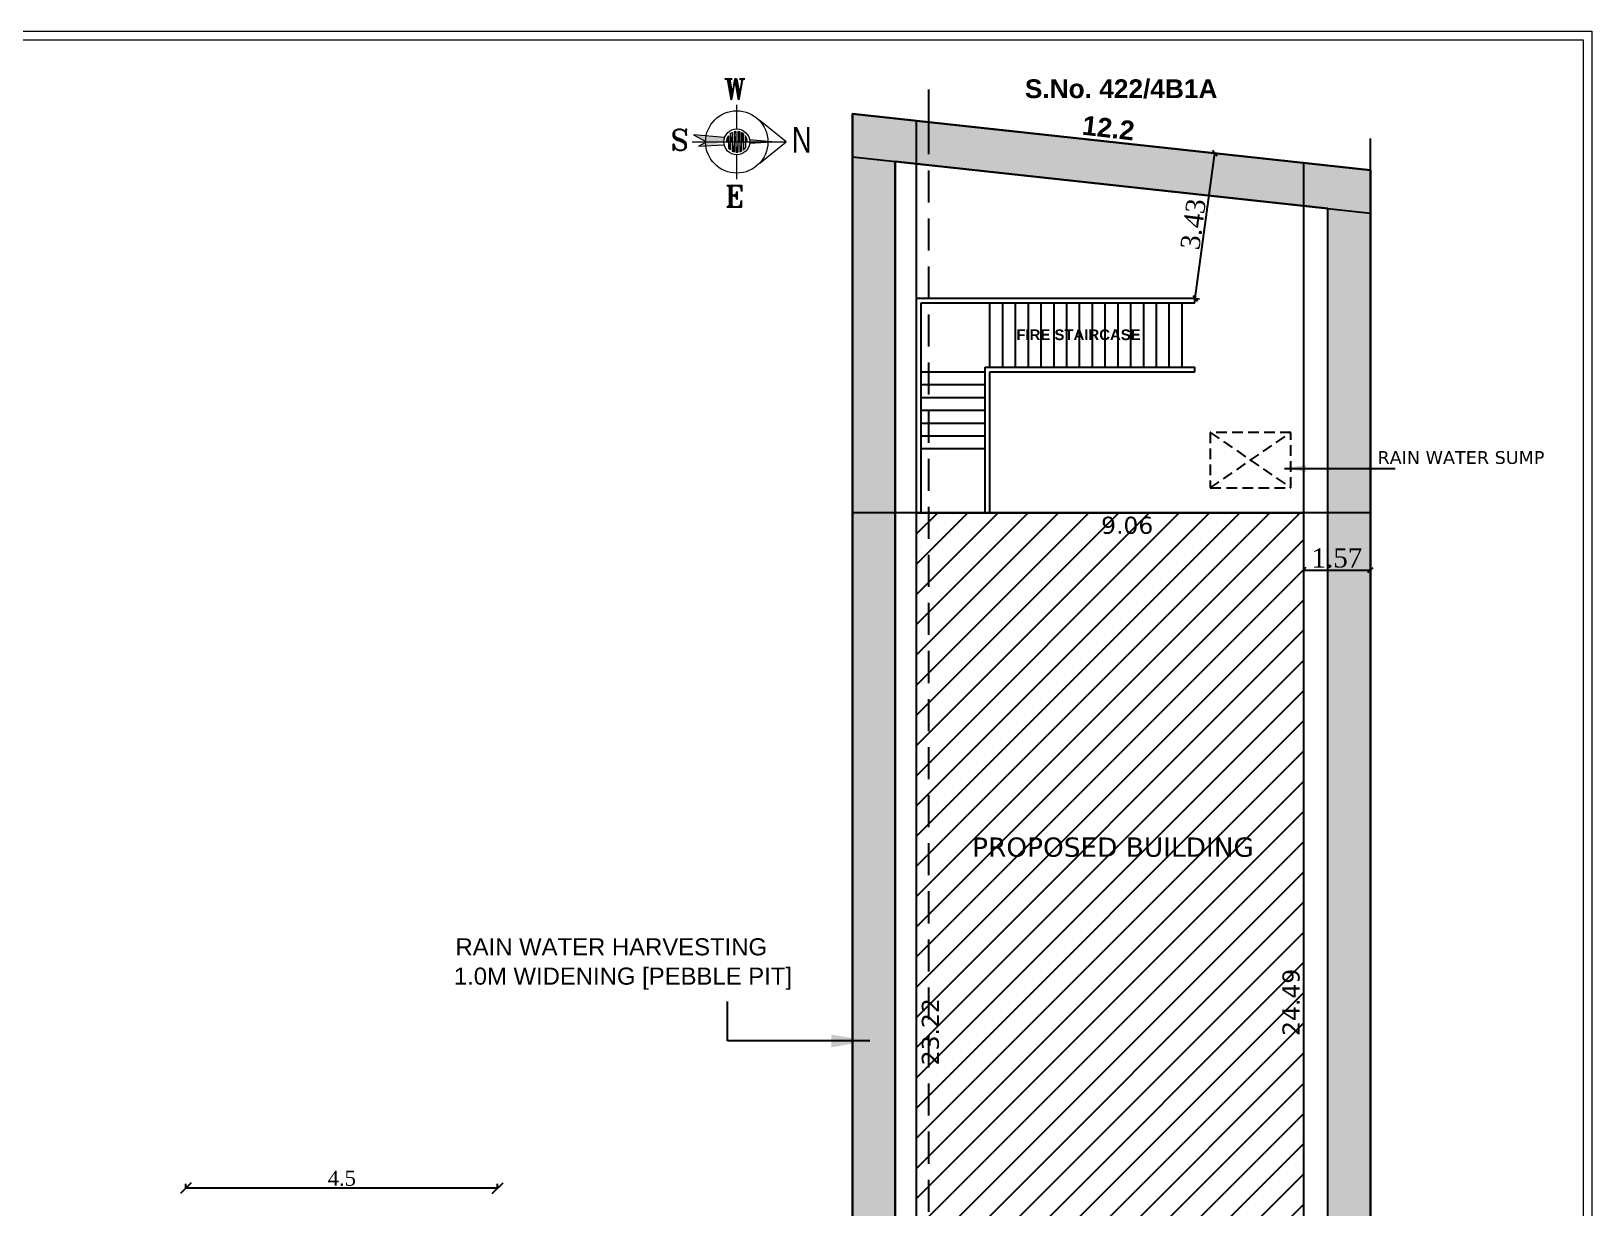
# Model space of a CAD drawing. Header units: metres. Extents: x 5889 to 11933, y -515 to -404.
# Drawn here: x 5927.24 to 5963.78, y -431.11 to -403.58 of the extents above; entities that cross this region are included whole.
import ezdxf
from ezdxf.enums import TextEntityAlignment as Align

# ---------------------------------------------------------------- set-up
doc = ezdxf.new("R2010")
doc.units = ezdxf.units.M
doc.header["$MEASUREMENT"] = 0
doc.header["$PDMODE"] = 34
doc.linetypes.add('DOT2', pattern=[0.125, 0, -0.125])
doc.linetypes.add('HIDDEN', pattern=[0.375, 0.25, -0.125])
doc.layers.get('0').update_dxf_attribs({"lineweight": 18})
doc.layers.get('Defpoints').update_dxf_attribs({"lineweight": 18})
for name, color, linetype, lineweight in [('AS_AT_SITE', 6, 'Continuous', 18), ('BLK_1_LVL_0_BLDG_FOOT_PRINT', 1, 'Continuous', 5), ('NORTH_DIRECTION', 7, 'Continuous', 0)]:
    doc.layers.add(name, color=color, linetype=linetype, lineweight=lineweight)
for name, color, linetype in [('BLK_1_LVL_0_REAR_SETBACK', 11, 'Continuous'), ('BLK_1_LVL_0_SIDE_SETBACK1', 171, 'Continuous'), ('BLK_1_LVL_0_SIDE_SETBACK2', 102, 'Continuous'), ('PLOT_BOUNDARY', 70, 'Continuous'), ('RWH', 130, 'Continuous')]:
    doc.layers.add(name, color=color, linetype=linetype)
doc.layers.add('FMB_OR_PLR', color=70, linetype='Continuous', plot=False)
doc.layers.add('SUPER_IMPOSED', color=5, linetype='Continuous', plot=False)
doc.styles.add('ROMANS', font='verdana.ttf', dxfattribs={"width": 0.8})
doc.styles.add('ROMANT', font='ROMANT.shx', dxfattribs={"width": 0.9, "height": 200})
doc.styles.add('ROMANTIC', font='arialbd.ttf')
doc.styles.get("Standard").update_dxf_attribs({"font": 'arial.ttf'})
doc.styles.add('style1', font='times.ttf')
doc.styles.add('USA TEXT', font='GOTHIC.TTF', dxfattribs={"width": 0.8})
doc.dimstyles.new('main dim', dxfattribs={"dimtxt": 0.15, "dimasz": 0.12, "dimexe": 0.1, "dimexo": 0.1, "dimgap": 0.05, "dimtad": 1, "dimzin": 3, "dimdsep": 46, "dimtxsty": 'style1', "dimblk": 'OBLIQUE', "dimcen": 0.125, "dimclrd": 8, "dimclre": 8, "dimclrt": 7, "dimadec": 0, "dimazin": 0, "dimtfac": 0.8, "dimtix": 1, "dimtofl": 0, "dimtmove": 2, "dimatfit": 0, "dimfxl": 0, "dimtolj": 1, "dimtzin": 0, "dimarcsym": 0})

# ---------------------------------------------------------------- blocks, each defined once
blk = doc.blocks.new('_Oblique')
at = {"color": 0, "linetype": 'ByBlock', "lineweight": -2}
blk.add_line((-0.5, -0.5), (0.5, 0.5), dxfattribs=at)
blk = doc.blocks.new('*D190')
at = {"color": 8, "linetype": 'DOT2', "lineweight": -2}
for p, q in [((5930.868, -430.655), (5930.868, -430.555)), ((5938.166, -430.655), (5938.166, -430.555))]:
    blk.add_line(p, q, dxfattribs=at)
at = {"color": 8, "lineweight": -2}
blk.add_line((5938.166, -430.655), (5930.868, -430.655), dxfattribs=at)
at = {"layer": 'Defpoints', "color": 0, "lineweight": -2}
for p in [(5930.868, -430.655), (5930.868, -430.655), (5938.166, -430.655)]:
    blk.add_point(p, dxfattribs=at)
at = {"color": 8, "lineweight": -2, "xscale": 0.25, "yscale": 0.25, "zscale": 0.25, "rotation": 180}
blk.add_blockref('_Oblique', (5930.868, -430.655), dxfattribs=at)
at = {"color": 8, "lineweight": -2, "xscale": 0.25, "yscale": 0.25, "zscale": 0.25}
blk.add_blockref('_Oblique', (5938.166, -430.655), dxfattribs=at)
at = {"color": 7, "lineweight": -2, "insert": (5934.517, -430.426), "char_height": 0.35, "attachment_point": 5, "style": 'style1'}
blk.add_mtext('\\A1;4.5', dxfattribs=at)
blk = doc.blocks.new('*D217')
at = {"color": 8, "linetype": 'DOT2', "lineweight": -2}
for p, q in [((5957.031, -414.946), (5957.031, -416.288)), ((5958.601, -414.946), (5958.601, -416.288))]:
    blk.add_line(p, q, dxfattribs=at)
at = {"color": 8, "lineweight": -2}
blk.add_line((5957.031, -416.188), (5958.601, -416.188), dxfattribs=at)
at = {"layer": 'Defpoints', "color": 0, "lineweight": -2}
for p in [(5957.031, -414.846), (5958.601, -414.846), (5958.601, -416.188)]:
    blk.add_point(p, dxfattribs=at)
at = {"color": 8, "lineweight": -2, "xscale": 0.12, "yscale": 0.12, "zscale": 0.12, "rotation": 180}
blk.add_blockref('_Oblique', (5957.031, -416.188), dxfattribs=at)
at = {"color": 8, "lineweight": -2, "xscale": 0.12, "yscale": 0.12, "zscale": 0.12}
blk.add_blockref('_Oblique', (5958.601, -416.188), dxfattribs=at)
at = {"color": 7, "insert": (5957.816, -415.908), "char_height": 0.45, "attachment_point": 5, "style": 'style1'}
blk.add_mtext('\\A1;1.57', dxfattribs=at)
blk = doc.blocks.new('*D215')
at = {"color": 8, "lineweight": -2}
blk.add_line((5954.501, -409.827), (5954.958, -406.432), dxfattribs=at)
at = {"color": 8, "linetype": 'DOT2', "lineweight": -2}
for p, q in [((5954.958, -406.432), (5955.057, -406.445)), ((5954.501, -409.827), (5954.6, -409.84))]:
    blk.add_line(p, q, dxfattribs=at)
at = {"layer": 'Defpoints', "color": 0, "lineweight": -2}
for p in [(5954.949, -406.431), (5954.958, -406.432), (5954.492, -409.826)]:
    blk.add_point(p, dxfattribs=at)
at = {"color": 8, "lineweight": -2, "xscale": 0.12, "yscale": 0.12, "zscale": 0.12}
for p, rotation in [((5954.958, -406.432), 82.33348914283307), ((5954.501, -409.827), 262.333489142833)]:
    blk.add_blockref('_Oblique', p, dxfattribs=dict(at, rotation=rotation))
at = {"color": 7, "insert": (5954.453, -408.092), "char_height": 0.45, "attachment_point": 5, "rotation": 82.3335, "style": 'style1'}
blk.add_mtext('\\A1;3.43', dxfattribs=at)

msp = doc.modelspace()

# ---------------------------------------------------------------- hatches: boundary and pattern name
at = {"lineweight": -2}
h = msp.add_hatch(dxfattribs=at)
h.set_pattern_fill('HONEY', color=253, scale=1.5)
h.set_pattern_definition([(0, (0, -146.38982), (0.28125, 0.162379763), [0.1875, -0.375]), (120, (0, -146.38982), (-0.28125, 0.162379763), [0.1875, -0.375]), (60, (0, -146.38982), (1e-16, 0.3247595264), [-0.375, 0.1875])])
h.paths.add_polyline_path([(5947.472, -423.636), (5946.472, -423.636), (5946.472, -470.508), (5947.472, -470.616)])
h.paths.add_polyline_path([(5948.262, -405.707), (5948.262, -406.713), (5958.601, -407.831), (5958.601, -406.826)])
h.paths.add_polyline_path([(5948.262, -405.707), (5946.472, -405.513), (5946.472, -406.519), (5948.262, -406.713)])
h.paths.add_polyline_path([(5947.472, -406.627), (5946.472, -406.519), (5946.472, -423.636), (5947.472, -423.636)])
h.paths.add_polyline_path([(5958.601, -407.831), (5957.601, -407.723), (5957.601, -423.636), (5958.601, -423.636)])
h.paths.add_polyline_path([(5958.601, -423.636), (5957.601, -423.636), (5957.601, -472.717), (5958.601, -472.826)])
h = msp.add_hatch(dxfattribs=at)
h.set_pattern_fill('ANSI31', color=8, scale=4)
h.set_pattern_definition([(45, (0.7501, -146.3898), (-0.35355339, 0.35355339), [])])
h.paths.add_polyline_path([(5957.031, -414.846), (5952.181, -414.846), (5949.582, -414.846), (5948.262, -414.846), (5948.262, -438.066), (5952.1, -438.066), (5952.1, -439.336), (5957.031, -439.336)])
h.paths.add_polyline_path([(5947.972, -438.066), (5948.262, -438.066), (5948.262, -414.846), (5947.972, -414.846)])
h.paths.add_polyline_path([(5949.158, -423.023), (5956.216, -423.023), (5956.216, -422.32), (5949.158, -422.32)], flags=24)
h.paths.add_polyline_path([(5952.191, -415.452), (5953.649, -415.452), (5953.649, -414.827), (5952.191, -414.827)], flags=9)
h.paths.add_polyline_path([(5948.608, -427.884), (5948.608, -426.076), (5947.983, -426.076), (5947.983, -427.884)], flags=9)
h.paths.add_polyline_path([(5952.697, -439.43), (5952.697, -437.976), (5952.085, -437.976), (5952.085, -439.43)], flags=9)
h.paths.add_polyline_path([(5949.26, -438.053), (5950.718, -438.053), (5950.718, -437.428), (5949.26, -437.428)], flags=24)
h.paths.add_polyline_path([(5957.053, -427.195), (5957.053, -425.387), (5956.429, -425.387), (5956.429, -427.195)], flags=9)
h.paths.add_polyline_path([(5953.674, -439.285), (5955.132, -439.285), (5955.132, -438.66), (5953.674, -438.66)], flags=24)

# ---------------------------------------------------------------- linework, layer by layer
for p, q in [((5891.239, -403.576), (5963.784, -403.576)), ((5963.784, -403.576), (5963.784, -515.491)), ((5891.439, -403.776), (5963.584, -403.776)), ((5963.584, -403.776), (5963.584, -515.291)), ((5943.764, -405.865), (5943.764, -405.296)), ((5943.7, -405.933), (5943.7, -406.401)), ((5943.744, -405.924), (5943.744, -406.409)), ((5943.789, -405.924), (5943.789, -406.409)), ((5943.833, -405.933), (5943.833, -406.401)), ((5942.719, -406.167), (5943.461, -406.167)), ((5942.751, -406.002), (5943.054, -406.167)), ((5943.478, -406.067), (5942.751, -406.002)), ((5942.866, -406.268), (5943.054, -406.167)), ((5942.866, -406.268), (5943.468, -406.233)), ((5943.523, -406.167), (5944.01, -406.167)), ((5943.568, -406.027), (5943.568, -406.306)), ((5943.612, -405.979), (5943.612, -406.354)), ((5943.656, -405.95), (5943.656, -406.383)), ((5943.877, -405.95), (5943.877, -406.383)), ((5943.921, -405.979), (5943.921, -406.354)), ((5943.965, -406.027), (5943.965, -406.306)), ((5944.597, -406.167), (5944.062, -406.119)), ((5944.065, -406.199), (5944.597, -406.167)), ((5944.066, -406.167), (5944.662, -406.167)), ((5943.764, -407.039), (5943.764, -406.47))]:
    msp.add_line(p, q)
for p, q in [((5948.262, -405.707), (5948.262, -404.943)), ((5946.472, -471.513), (5946.472, -405.513)), ((5946.472, -405.513), (5958.601, -406.826)), ((5958.601, -472.826), (5958.601, -406.085)), ((5946.472, -406.519), (5958.601, -407.831)), ((5947.472, -470.616), (5947.472, -406.627)), ((5957.601, -472.717), (5957.601, -407.723)), ((5947.972, -409.826), (5954.492, -409.826)), ((5947.972, -414.846), (5947.972, -409.826)), ((5948.082, -409.936), (5954.492, -409.936)), ((5948.082, -414.846), (5948.082, -409.936)), ((5949.692, -411.436), (5949.692, -409.936)), ((5949.992, -411.436), (5949.992, -409.936)), ((5950.292, -411.436), (5950.292, -409.936)), ((5950.592, -411.436), (5950.592, -409.936)), ((5950.892, -411.436), (5950.892, -409.936)), ((5951.192, -411.436), (5951.192, -409.936)), ((5951.492, -411.436), (5951.492, -409.936)), ((5951.792, -411.436), (5951.792, -409.936)), ((5952.092, -411.436), (5952.092, -409.936)), ((5952.392, -411.436), (5952.392, -409.936)), ((5952.692, -411.436), (5952.692, -409.936)), ((5952.992, -411.436), (5952.992, -409.936)), ((5953.292, -411.436), (5953.292, -409.936)), ((5953.592, -411.436), (5953.592, -409.936)), ((5953.892, -411.436), (5953.892, -409.936)), ((5954.192, -411.436), (5954.192, -409.936)), ((5954.492, -409.936), (5954.492, -409.826)), ((5948.082, -411.546), (5949.582, -411.546)), ((5949.582, -411.436), (5954.492, -411.436)), ((5949.582, -414.846), (5949.582, -411.436)), ((5949.692, -411.546), (5954.492, -411.546)), ((5949.692, -414.846), (5949.692, -411.546)), ((5954.492, -411.546), (5954.492, -411.436)), ((5948.082, -411.846), (5949.582, -411.846)), ((5948.082, -412.146), (5949.582, -412.146)), ((5948.082, -412.446), (5949.582, -412.446)), ((5948.082, -412.746), (5949.582, -412.746)), ((5948.082, -413.046), (5949.582, -413.046)), ((5948.082, -413.346), (5949.582, -413.346)), ((5947.972, -414.846), (5949.582, -414.846)), ((5947.972, -438.066), (5947.972, -414.846)), ((5949.582, -414.846), (5952.196, -414.846)), ((5952.181, -414.846), (5957.031, -414.846)), ((5957.031, -414.846), (5957.031, -439.336))]:
    msp.add_line(p, q, dxfattribs=at)
at = {"color": 8, "linetype": 'HIDDEN', "lineweight": -2, "ltscale": 3}
msp.add_line((5948.262, -471.707), (5948.262, -405.707), dxfattribs=at)
at = {"linetype": 'HIDDEN', "lineweight": -2}
for p, q in [((5954.852, -414.264), (5956.737, -412.968)), ((5954.852, -412.968), (5956.737, -414.264))]:
    msp.add_line(p, q, dxfattribs=at)
msp.add_lwpolyline([(5956.737, -412.968), (5954.852, -412.968), (5954.852, -414.264), (5956.737, -414.264)], close=True, dxfattribs=at)
for radius in [0.73, 0.303]:
    msp.add_circle((5943.764, -406.167), radius)
for centre, start, end in [((5943.767, -406.167), 95.2159, 105.8266), ((5943.767, -406.167), 74.1734, 84.7841), ((5943.722, -406.167), 62.9643, 74.1734), ((5943.767, -406.167), 144.9032, 180), ((5943.767, -406.167), 215.0968, 230.4788), ((5943.767, -406.167), 117.0357, 129.5212), ((5943.855, -406.167), 117.0357, 129.5212), ((5943.943, -406.167), 117.0357, 129.5212), ((5943.767, -406.167), 50.4788, 62.9643), ((5943.767, -406.167), 50.4788, 62.9643), ((5943.722, -406.167), 35.0968, 50.4788), ((5943.767, -406.167), 309.5212, 324.9032), ((5943.767, -406.167), 0, 35.0968), ((5943.767, -406.167), 0, 35.0968), ((5943.767, -406.167), 242.9643, 254.1734), ((5943.767, -406.167), 264.7841, 275.2159), ((5943.767, -406.167), 285.8266, 297.0357)]:
    msp.add_arc(centre, 0.243, start, end)
for points in [[(5943.789, -405.933), (5943.789, -405.933), (5943.833, -405.95), (5943.833, -406.167)], [(5943.833, -406.167), (5943.789, -406.167), (5943.789, -405.933)], [(5943.789, -405.933), (5943.833, -405.95), (5943.833, -406.167), (5943.789, -406.167)], [(5943.054, -406.167), (5943.054, -406.167), (5943.054, -406.167), (5942.751, -406.002)], [(5943.054, -406.167), (5942.751, -406.002), (5943.461, -406.167)], [(5942.751, -406.002), (5943.478, -406.067), (5943.461, -406.167)], [(5942.866, -406.268), (5942.866, -406.268), (5943.054, -406.167), (5943.44, -406.171)], [(5942.866, -406.268), (5943.054, -406.167), (5943.461, -406.167), (5943.468, -406.233)], [(5943.461, -406.167), (5943.468, -406.233), (5942.866, -406.268)], [(5943.461, -406.167), (5943.461, -406.167), (5943.054, -406.167)], [(5943.523, -406.167), (5943.536, -406.089), (5943.568, -406.027)], [(5943.568, -406.167), (5943.523, -406.167), (5943.535, -406.091), (5943.568, -406.027)], [(5943.568, -406.167), (5943.523, -406.167), (5943.568, -406.027), (5943.568, -406.167)], [(5943.568, -406.167), (5943.568, -406.167), (5943.523, -406.167), (5943.536, -406.089)], [(5943.526, -406.129), (5943.536, -406.092), (5943.523, -406.167), (5943.526, -406.129)], [(5943.536, -406.092), (5943.523, -406.167), (5943.526, -406.129), (5943.536, -406.092)], [(5943.523, -406.167), (5943.526, -406.129), (5943.535, -406.098)], [(5943.535, -406.091), (5943.568, -406.027), (5943.568, -406.167)], [(5943.568, -406.027), (5943.536, -406.089), (5943.548, -406.059)], [(5943.536, -406.089), (5943.548, -406.059), (5943.568, -406.027), (5943.536, -406.089)], [(5943.548, -406.059), (5943.568, -406.027), (5943.536, -406.089), (5943.548, -406.059)], [(5943.568, -406.027), (5943.536, -406.089), (5943.548, -406.059), (5943.568, -406.027)], [(5943.548, -406.059), (5943.568, -406.027), (5943.548, -406.059), (5943.568, -406.027)], [(5943.612, -406.354), (5943.612, -406.354), (5943.568, -406.306), (5943.568, -406.167)], [(5943.568, -406.167), (5943.612, -406.167), (5943.612, -406.354)], [(5943.612, -406.354), (5943.568, -406.306), (5943.568, -406.167), (5943.612, -406.167)], [(5943.568, -406.307), (5943.612, -406.354), (5943.588, -406.331)], [(5943.612, -405.979), (5943.656, -405.95), (5943.656, -406.167)], [(5943.656, -406.167), (5943.612, -406.167), (5943.612, -405.979), (5943.656, -405.95)], [(5943.656, -406.167), (5943.656, -406.167), (5943.612, -406.167), (5943.612, -405.979)], [(5943.7, -406.401), (5943.7, -406.401), (5943.656, -406.383), (5943.656, -406.167)], [(5943.656, -406.167), (5943.7, -406.167), (5943.7, -406.401)], [(5943.7, -406.401), (5943.656, -406.383), (5943.656, -406.167), (5943.7, -406.167)], [(5943.7, -405.979), (5943.744, -405.95), (5943.744, -406.167)], [(5943.744, -406.167), (5943.7, -406.167), (5943.7, -405.979), (5943.744, -405.95)], [(5943.744, -406.167), (5943.744, -406.167), (5943.7, -406.167), (5943.7, -405.979)], [(5943.789, -406.409), (5943.789, -406.409), (5943.744, -406.409), (5943.744, -406.167)], [(5943.744, -406.167), (5943.789, -406.167), (5943.789, -406.409)], [(5943.789, -406.409), (5943.744, -406.409), (5943.744, -406.167), (5943.789, -406.167)], [(5943.789, -405.979), (5943.833, -405.95), (5943.833, -406.167)], [(5943.833, -406.167), (5943.789, -406.167), (5943.789, -405.979), (5943.833, -405.95)], [(5943.833, -406.167), (5943.833, -406.167), (5943.789, -406.167), (5943.789, -405.979)], [(5943.877, -406.383), (5943.833, -406.401), (5943.833, -406.167), (5943.877, -406.167)], [(5943.833, -406.167), (5943.877, -406.167), (5943.877, -406.383)], [(5943.833, -406.401), (5943.833, -406.167), (5943.856, -406.279)], [(5943.921, -405.979), (5943.877, -405.95), (5943.877, -406.167)], [(5943.877, -406.167), (5943.921, -406.167), (5943.921, -405.979), (5943.877, -405.95)], [(5943.921, -406.167), (5943.921, -406.167), (5943.877, -406.167), (5943.877, -405.979)], [(5943.877, -405.979), (5943.877, -405.979), (5943.921, -406.027), (5943.921, -406.167)], [(5943.921, -406.167), (5943.877, -406.167), (5943.877, -405.979)], [(5943.877, -405.979), (5943.921, -406.027), (5943.921, -406.167), (5943.877, -406.167)], [(5943.921, -406.027), (5943.877, -405.979), (5943.901, -406.002)], [(5943.877, -406.167), (5943.877, -406.167), (5943.921, -406.167), (5943.921, -405.979)], [(5943.965, -406.027), (5943.997, -406.089), (5943.985, -406.059)], [(5943.997, -406.089), (5943.985, -406.059), (5943.965, -406.027), (5943.997, -406.089)], [(5943.985, -406.059), (5943.965, -406.027), (5943.997, -406.089), (5943.985, -406.059)], [(5943.965, -406.027), (5943.997, -406.089), (5943.985, -406.059), (5943.965, -406.027)], [(5944.01, -406.167), (5943.997, -406.089), (5943.965, -406.027)], [(5943.998, -406.091), (5943.965, -406.027), (5943.965, -406.167)], [(5943.965, -406.167), (5944.01, -406.167), (5943.998, -406.091), (5943.965, -406.027)], [(5943.965, -406.167), (5944.01, -406.167), (5943.965, -406.027), (5943.965, -406.167)], [(5943.985, -406.059), (5943.965, -406.027), (5943.985, -406.059), (5943.965, -406.027)], [(5943.965, -406.167), (5943.965, -406.167), (5944.01, -406.167), (5943.997, -406.089)], [(5944.007, -406.129), (5943.997, -406.092), (5944.01, -406.167), (5944.007, -406.129)], [(5943.997, -406.092), (5944.01, -406.167), (5944.007, -406.129), (5943.997, -406.092)], [(5944.01, -406.167), (5944.007, -406.129), (5943.998, -406.098)], [(5944.597, -406.167), (5944.065, -406.199), (5944.066, -406.167), (5944.062, -406.119)], [(5944.066, -406.167), (5944.062, -406.119), (5944.597, -406.167)]]:
    msp.add_solid(points)
at = {"layer": 'AS_AT_SITE', "color": 6, "lineweight": -2}
msp.add_lwpolyline([(5958.601, -472.826), (5958.601, -406.826), (5946.472, -405.513), (5946.472, -471.513)], close=True, dxfattribs=at)
at = {"layer": 'BLK_1_LVL_0_BLDG_FOOT_PRINT', "color": 1, "lineweight": -2}
msp.add_lwpolyline([(5957.031, -439.336), (5952.1, -439.336), (5952.1, -438.066), (5947.972, -438.066), (5947.972, -414.846), (5957.031, -414.846)], close=True, dxfattribs=at)
at = {"layer": 'BLK_1_LVL_0_REAR_SETBACK', "color": 11, "lineweight": -2}
msp.add_lwpolyline([(5957.031, -414.846), (5947.972, -414.846), (5947.972, -405.676), (5957.031, -406.656)], close=True, dxfattribs=at)
at = {"layer": 'BLK_1_LVL_0_SIDE_SETBACK1', "color": 171, "lineweight": -2}
msp.add_lwpolyline([(5947.972, -414.846), (5946.472, -414.846), (5946.472, -439.336), (5947.972, -439.336), (5947.972, -438.066), (5947.972, -438.066)], close=True, dxfattribs=at)
at = {"layer": 'BLK_1_LVL_0_SIDE_SETBACK2', "color": 102, "lineweight": -2}
msp.add_lwpolyline([(5957.031, -439.336), (5958.601, -439.336), (5958.601, -414.846), (5957.031, -414.846)], close=True, dxfattribs=at)
at = {"layer": 'FMB_OR_PLR', "color": 70, "lineweight": -2}
msp.add_lwpolyline([(5958.601, -472.826), (5958.601, -406.826), (5946.472, -405.513), (5946.472, -471.513)], close=True, dxfattribs=at)
at = {"layer": 'NORTH_DIRECTION'}
for points in [[(5943.209, -406.167), (5943.209, -406.167), (5944.924, -406.167), (5944.313, -405.675)], [(5944.308, -406.664), (5944.308, -406.664), (5944.924, -406.167)]]:
    msp.add_lwpolyline(points, dxfattribs=at)
at = {"layer": 'PLOT_BOUNDARY', "color": 70, "lineweight": -2}
msp.add_lwpolyline([(5946.472, -471.513), (5958.601, -472.826), (5958.601, -406.826), (5946.472, -405.513)], close=True, dxfattribs=at)
at = {"layer": 'RWH', "lineweight": -2}
msp.add_lwpolyline([(5956.6, -472.609), (5956.6, -471.603), (5957.601, -471.712), (5957.601, -407.723), (5947.472, -406.627), (5947.472, -470.616), (5946.472, -470.508), (5946.472, -405.513), (5958.601, -406.826), (5958.601, -472.826)], close=True, dxfattribs=at)
at = {"layer": 'SUPER_IMPOSED', "color": 5, "lineweight": -2}
msp.add_lwpolyline([(5958.601, -472.826), (5958.601, -406.826), (5946.472, -405.513), (5946.472, -471.513)], close=True, dxfattribs=at)

# ---------------------------------------------------------------- texts
at = {"style": 'ROMANT'}
for s, p in [('W', (5943.719, -404.935)), ('E', (5943.713, -407.436))]:
    msp.add_text(s, height=0.494, dxfattribs=at).set_placement(p, align=Align.MIDDLE_CENTER)
at = {"color": 7}
for s, height, style, p in [('S.No. 422/4B1A', 0.44, 'ROMANTIC', (5950.51, -405.142)), ('RAIN WATER SUMP', 0.3, 'ROMANS', (5958.765, -413.703)), ('9.06', 0.4, 'ROMANS', (5952.295, -415.339)), ('PROPOSED BUILDING', 0.45, 'ROMANS', (5949.275, -422.897))]:
    msp.add_text(s, height=height, dxfattribs=dict(at, style=style)).set_placement(p)
for s, height, rotation, style, p in [('12.2', 0.45, 353.4573, 'ROMANTIC', (5951.833, -405.994)), ('24.49', 0.4, 90, 'ROMANS', (5956.941, -427.091)), ('23.22', 0.4, 90, 'ROMANS', (5948.496, -427.779))]:
    msp.add_text(s, height=height, rotation=rotation, dxfattribs=dict(at, style=style)).set_placement(p)
at = {"style": 'ROMANT'}
msp.add_text('S', height=0.494, rotation=180, dxfattribs=at).set_placement((5942.435, -406.114), align=Align.MIDDLE_CENTER)
at = {"color": 8, "style": 'ROMANTIC'}
msp.add_text('FIRE STAIRCASE', height=0.25, dxfattribs=at).set_placement((5950.311, -410.805))
at = {"color": 0}
for s, p in [('RAIN WATER HARVESTING ', (5937.178, -425.206)), ('1.0M WIDENING [PEBBLE PIT]', (5937.14, -425.892))]:
    msp.add_text(s, height=0.4, dxfattribs=at).set_placement(p)
at = {"layer": 'NORTH_DIRECTION', "insert": (5945.054, -405.816), "char_height": 0.6, "attachment_point": 1, "style": 'USA TEXT'}
msp.add_mtext_dynamic_manual_height_columns('N', width=0.35552, gutter_width=9, heights=[0.795], dxfattribs=at)

# ---------------------------------------------------------------- dimensions: what is measured, and where the dimension line sits
for p1, p2, distance, picture, middle in [((5954.492, -409.826), (5954.949, -406.431), -0.009, '*D215', (5954.453, -408.092)), ((5957.031, -414.846), (5958.601, -414.846), -1.342, '*D217', (5957.816, -415.908))]:
    dim = msp.add_aligned_dim(p1=p1, p2=p2, distance=distance, dimstyle='main dim', override={"dimtxt": 0.45, "dimpost": '\\X'})
    dim.commit()
    dim.dimension.update_dxf_attribs({"geometry": picture, "text_midpoint": middle})
at = {"lineweight": -2}
dim = msp.add_aligned_dim(p1=(5938.166, -430.655), p2=(5930.868, -430.655), distance=0, text='4.5', dimstyle='main dim', override={"dimtxt": 0.35, "dimasz": 0.25, "dimpost": '\\X'}, dxfattribs=at)
dim.commit()
dim.dimension.update_dxf_attribs({"geometry": '*D190', "text_midpoint": (5934.517, -430.426)})

# ---------------------------------------------------------------- leaders
for points, override in [([(5956.59, -413.809), (5959.18, -413.809)], {"dimasz": 0.5, "dimgap": 0.05, "dimtad": 0}), ([(5946.878, -427.209), (5943.55, -427.209), (5943.55, -426.284)], {"dimasz": 0.9, "dimgap": 0.05, "dimtad": 0})]:
    msp.add_leader(points, dimstyle='main dim', override=override, dxfattribs=at)

doc.saveas('drawing.dxf')
